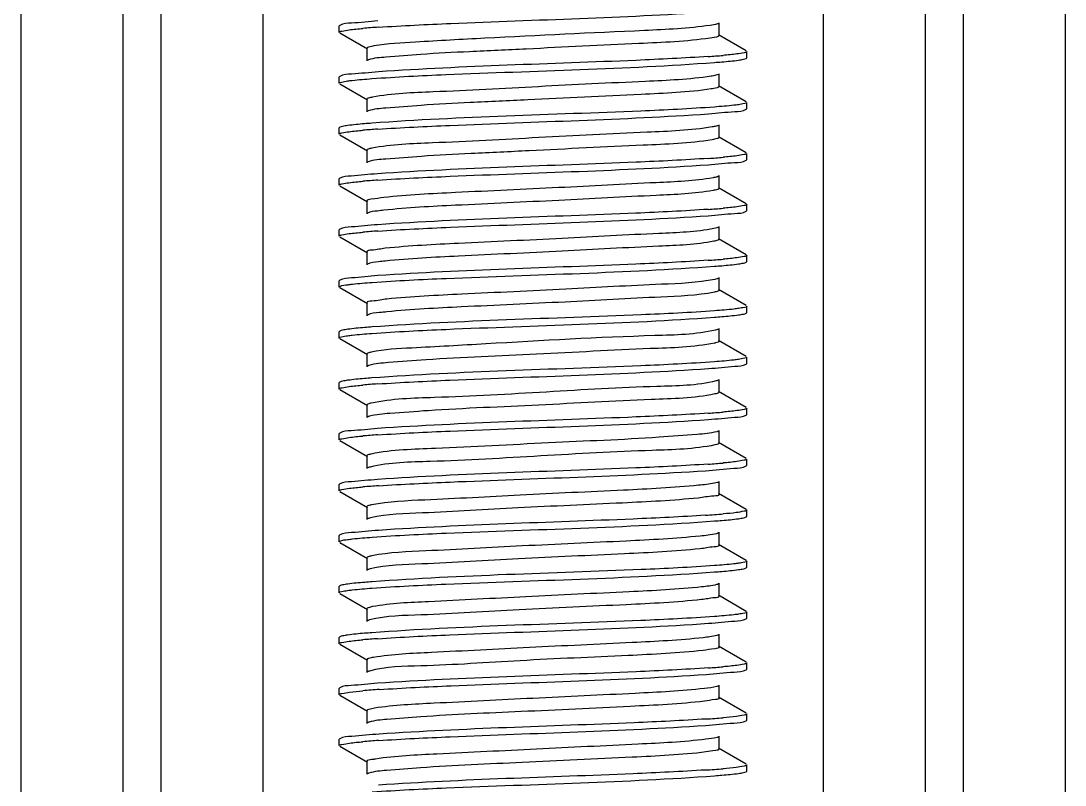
# Model space of a CAD drawing. Extents: x 27938 to 1507990, y 110129 to 923079.
# Drawn here: x 532387.5 to 532875.7, y 342401 to 342758.2 of the extents above; entities that cross this region are included whole.
import ezdxf

# ---------------------------------------------------------------- set-up
doc = ezdxf.new("R2010")
doc.units = 0
doc.header["$LTSCALE"] = 1000
doc.header["$MEASUREMENT"] = 0

msp = doc.modelspace()

# ---------------------------------------------------------------- linework, layer by layer
at = {"linetype": 'Continuous'}
for p, q in [((532387.5, 346328.15), (532387.5, 341587.12)), ((532435.13, 346328.15), (532435.13, 341587.12)), ((532452.99, 346328.15), (532452.99, 341587.12)), ((532500.61, 346328.15), (532500.61, 341587.12)), ((532762.55, 346328.15), (532762.55, 341587.12)), ((532810.18, 346328.15), (532810.18, 341587.12)), ((532828.04, 346328.15), (532828.04, 341587.12)), ((532875.66, 346328.15), (532875.66, 341587.12)), ((532536.56, 342756.05), (532536.33, 342755.79)), ((532536.33, 342752.81), (532536.33, 342755.79)), ((532536.33, 342752.81), (532536.33, 342755.79)), ((532713.95, 342751.32), (532713.95, 342757.28)), ((532536.56, 342752.55), (532549.48, 342745.07)), ((532726.61, 342744.14), (532713.68, 342751.63)), ((532549.22, 342745.37), (532549.22, 342739.42)), ((532726.83, 342740.91), (532726.83, 342743.88)), ((532726.83, 342740.91), (532726.83, 342743.88)), ((532726.61, 342740.65), (532726.83, 342740.91)), ((532536.56, 342732.24), (532536.33, 342731.98)), ((532536.33, 342729), (532536.33, 342731.98)), ((532536.33, 342729), (532536.33, 342731.98)), ((532713.95, 342727.51), (532713.95, 342733.47)), ((532536.56, 342728.74), (532549.48, 342721.26)), ((532726.61, 342720.33), (532713.68, 342727.81)), ((532549.22, 342721.56), (532549.22, 342715.61)), ((532726.83, 342717.09), (532726.83, 342720.07)), ((532726.83, 342717.09), (532726.83, 342720.07)), ((532549.92, 342716.1), (532549.48, 342715.91)), ((532726.61, 342716.83), (532726.83, 342717.09)), ((532713.95, 342703.7), (532713.95, 342709.65)), ((532536.56, 342708.42), (532536.33, 342708.16)), ((532536.33, 342705.19), (532536.33, 342708.16)), ((532536.33, 342705.19), (532536.33, 342708.16)), ((532536.56, 342704.93), (532549.48, 342697.44)), ((532726.61, 342696.52), (532713.68, 342704)), ((532549.22, 342697.75), (532549.22, 342691.79)), ((532726.83, 342693.28), (532726.83, 342696.26)), ((532726.83, 342693.28), (532726.83, 342696.26)), ((532549.88, 342692.27), (532549.48, 342692.09)), ((532726.61, 342693.02), (532726.83, 342693.28)), ((532713.95, 342679.89), (532713.95, 342685.84)), ((532536.56, 342684.61), (532536.33, 342684.35)), ((532536.33, 342681.37), (532536.33, 342684.35)), ((532536.33, 342681.37), (532536.33, 342684.35)), ((532536.56, 342681.11), (532549.48, 342673.63)), ((532726.61, 342672.71), (532713.68, 342680.19)), ((532549.22, 342673.93), (532549.22, 342667.98)), ((532726.83, 342669.47), (532726.83, 342672.44)), ((532726.83, 342669.47), (532726.83, 342672.44)), ((532726.61, 342669.21), (532726.83, 342669.47)), ((532536.56, 342660.8), (532536.33, 342660.54)), ((532713.95, 342656.07), (532713.95, 342662.03)), ((532536.33, 342657.56), (532536.33, 342660.54)), ((532536.33, 342657.56), (532536.33, 342660.54)), ((532536.56, 342657.3), (532549.48, 342649.82)), ((532726.61, 342648.89), (532713.68, 342656.38)), ((532549.22, 342650.12), (532549.22, 342644.17)), ((532726.83, 342645.66), (532726.83, 342648.63)), ((532726.83, 342645.66), (532726.83, 342648.63)), ((532726.61, 342645.39), (532726.83, 342645.66)), ((532536.56, 342636.99), (532536.33, 342636.73)), ((532536.33, 342633.75), (532536.33, 342636.73)), ((532536.33, 342633.75), (532536.33, 342636.73)), ((532713.95, 342632.26), (532713.95, 342638.21)), ((532536.56, 342633.49), (532549.48, 342626.01)), ((532726.61, 342625.08), (532713.68, 342632.56)), ((532549.22, 342626.31), (532549.22, 342620.35)), ((532726.61, 342621.58), (532726.83, 342621.84)), ((532726.83, 342621.84), (532726.83, 342624.82)), ((532726.83, 342621.84), (532726.83, 342624.82)), ((532536.56, 342613.17), (532536.33, 342612.91)), ((532536.33, 342609.94), (532536.33, 342612.91)), ((532536.33, 342609.94), (532536.33, 342612.91)), ((532713.95, 342608.45), (532713.95, 342614.4)), ((532536.56, 342609.68), (532549.48, 342602.19)), ((532726.61, 342601.27), (532713.68, 342608.75)), ((532549.22, 342602.49), (532549.22, 342596.54)), ((532726.61, 342597.77), (532726.83, 342598.03)), ((532726.83, 342598.03), (532726.83, 342601.01)), ((532726.83, 342598.03), (532726.83, 342601.01)), ((532536.56, 342589.36), (532536.33, 342589.1)), ((532536.33, 342586.12), (532536.33, 342589.1)), ((532536.33, 342586.12), (532536.33, 342589.1)), ((532713.95, 342584.64), (532713.95, 342590.59)), ((532536.56, 342585.86), (532549.48, 342578.38)), ((532712.57, 342583.94), (532711.9, 342583.79)), ((532726.61, 342577.45), (532713.68, 342584.94)), ((532549.22, 342578.68), (532549.22, 342572.73)), ((532726.61, 342573.96), (532726.83, 342574.22)), ((532726.83, 342574.22), (532726.83, 342577.19)), ((532726.83, 342574.22), (532726.83, 342577.19)), ((532536.56, 342565.55), (532536.33, 342565.29)), ((532536.33, 342562.31), (532536.33, 342565.29)), ((532536.33, 342562.31), (532536.33, 342565.29)), ((532713.95, 342560.82), (532713.95, 342566.78)), ((532536.56, 342562.05), (532549.48, 342554.57)), ((532712.85, 342560.2), (532711.94, 342559.98)), ((532726.61, 342553.64), (532713.68, 342561.12)), ((532549.22, 342554.87), (532549.22, 342548.92)), ((532726.83, 342550.4), (532726.83, 342553.38)), ((532726.83, 342550.4), (532726.83, 342553.38)), ((532726.61, 342550.14), (532726.83, 342550.4)), ((532536.56, 342541.74), (532536.33, 342541.47)), ((532536.33, 342538.5), (532536.33, 342541.47)), ((532536.33, 342538.5), (532536.33, 342541.47)), ((532713.95, 342537.01), (532713.95, 342542.96)), ((532536.56, 342538.24), (532549.48, 342530.76)), ((532726.61, 342529.83), (532713.68, 342537.31)), ((532549.22, 342531.06), (532549.22, 342525.1)), ((532726.83, 342526.59), (532726.83, 342529.57)), ((532726.83, 342526.59), (532726.83, 342529.57)), ((532726.61, 342526.33), (532726.83, 342526.59)), ((532713.95, 342513.2), (532713.95, 342519.15)), ((532536.56, 342517.92), (532536.33, 342517.66)), ((532536.33, 342514.69), (532536.33, 342517.66)), ((532536.33, 342514.69), (532536.33, 342517.66)), ((532536.56, 342514.42), (532549.48, 342506.94)), ((532726.61, 342506.02), (532713.68, 342513.5)), ((532549.22, 342507.24), (532549.22, 342501.29)), ((532726.83, 342502.78), (532726.83, 342505.76)), ((532726.83, 342502.78), (532726.83, 342505.76)), ((532726.61, 342502.52), (532726.83, 342502.78)), ((532713.95, 342489.38), (532713.95, 342495.34)), ((532536.56, 342494.11), (532536.33, 342493.85)), ((532536.33, 342490.87), (532536.33, 342493.85)), ((532536.33, 342490.87), (532536.33, 342493.85)), ((532536.56, 342490.61), (532549.48, 342483.13)), ((532726.61, 342482.2), (532713.68, 342489.69)), ((532549.22, 342483.43), (532549.22, 342477.48)), ((532726.83, 342478.97), (532726.83, 342481.94)), ((532726.83, 342478.97), (532726.83, 342481.94)), ((532726.61, 342478.71), (532726.83, 342478.97)), ((532713.95, 342465.57), (532713.95, 342471.52)), ((532536.56, 342470.3), (532536.33, 342470.04)), ((532536.33, 342467.06), (532536.33, 342470.04)), ((532536.33, 342467.06), (532536.33, 342470.04)), ((532536.56, 342466.8), (532549.48, 342459.32)), ((532726.61, 342458.39), (532713.68, 342465.87)), ((532549.22, 342459.62), (532549.22, 342453.66)), ((532726.83, 342455.15), (532726.83, 342458.13)), ((532726.83, 342455.15), (532726.83, 342458.13)), ((532726.61, 342454.89), (532726.83, 342455.15)), ((532536.56, 342446.48), (532536.33, 342446.22)), ((532536.33, 342443.25), (532536.33, 342446.22)), ((532536.33, 342443.25), (532536.33, 342446.22)), ((532713.95, 342441.76), (532713.95, 342447.71)), ((532536.56, 342442.99), (532549.48, 342435.5)), ((532726.61, 342434.58), (532713.68, 342442.06)), ((532549.22, 342435.81), (532549.22, 342429.85)), ((532726.61, 342431.08), (532726.83, 342431.34)), ((532726.83, 342431.34), (532726.83, 342434.32)), ((532726.83, 342431.34), (532726.83, 342434.32)), ((532536.56, 342422.67), (532536.33, 342422.41)), ((532536.33, 342419.43), (532536.33, 342422.41)), ((532536.33, 342419.43), (532536.33, 342422.41)), ((532713.95, 342417.95), (532713.95, 342423.9)), ((532536.56, 342419.17), (532549.48, 342411.69)), ((532726.61, 342410.76), (532713.68, 342418.25)), ((532549.22, 342411.99), (532549.22, 342406.04)), ((532726.61, 342407.27), (532726.83, 342407.53)), ((532726.83, 342407.53), (532726.83, 342410.5)), ((532726.83, 342407.53), (532726.83, 342410.5))]:
    msp.add_line(p, q, dxfattribs=at)
for centre, radius, start, end in [((532582.09, 342341.46), 414.65, 93.7954, 94.806), ((532681.44, 343150.67), 410.07, 273.829, 274.8033), ((532581.55, 342300.56), 407.91, 93.8436, 94.8035), ((532681.63, 343100.75), 407.77, 273.8442, 274.8035), ((532581.62, 342275.87), 408.78, 93.8362, 94.8047), ((532681.51, 343078.39), 409.22, 273.8345, 274.8034), ((532581.8, 342249.88), 410.97, 93.8204, 94.8056), ((532681.45, 343055.34), 409.99, 273.8294, 274.8033), ((532708.05, 342626.17), 18.96, 281.4996, 282.8069), ((532581.55, 342181.5), 407.9, 93.8437, 94.8034), ((532681.63, 342981.63), 407.71, 273.8446, 274.8036), ((532581.62, 342156.86), 408.74, 93.8366, 94.8046), ((532681.51, 342959.28), 409.19, 273.8348, 274.8034), ((532582.24, 342125.22), 416.58, 93.7887, 94.801), ((532679.76, 342957.6), 431.38, 273.6947, 274.7994), ((532581.55, 342062.44), 407.89, 93.8438, 94.8034), ((532681.64, 342862.51), 407.66, 273.845, 274.8036), ((532582.68, 342024.36), 422.21, 93.753, 94.8001), ((532680.16, 342857.33), 426.34, 273.7263, 274.8), ((532582.25, 342005.98), 416.76, 93.7875, 94.801), ((532679.77, 342838.38), 431.22, 273.6957, 274.7994)]:
    msp.add_arc(centre, radius, start, end, dxfattribs=at)
for points, knots in [([(532554.64, 342755.2), (532565.93, 342755.96), (532617.33, 342758.44), (532668.79, 342759.63), (532708.83, 342762.35)], [0, 0, 0, 0, 0.21997, 1, 1, 1, 1]), ([(532536.33, 342752.81), (532536.33, 342753.25), (532538.62, 342753.53), (532539.78, 342753.85), (532540.94, 342754)], [0, 0, 0, 0, 0.271456, 1, 1, 1, 1]), ([(532554.42, 342758.16), (532550.29, 342757.88), (532544.49, 342757.08), (532538.17, 342756.98), (532536.56, 342756.05)], [0, 0, 0, 0, 0.690434, 1, 1, 1, 1]), ([(532709.66, 342756.05), (532699.53, 342754.58), (532664.36, 342752.99), (532618.44, 342750.86), (532576.3, 342748.52), (532558.95, 342747.5), (532552.56, 342746.45)], [0, 0, 0, 0, 0.195214, 0.66949, 0.876579, 1, 1, 1, 1]), ([(532713.68, 342756.98), (532713.51, 342756.88), (532712.2, 342756.4), (532710.83, 342756.22), (532709.66, 342756.05)], [0, 0, 0, 0, 0.145106, 1, 1, 1, 1]), ([(532709.66, 342750.1), (532698.67, 342748.51), (532669.96, 342747.33), (532632.49, 342745.41), (532598.52, 342743.81), (532576.58, 342742.75), (532560.91, 342741.35), (532552.58, 342740.82), (532549.97, 342739.93)], [0, 0, 0, 0, 0.2081, 0.537452, 0.703534, 0.845734, 0.94828, 1, 1, 1, 1]), ([(532713.95, 342751.32), (532713.94, 342751.19), (532712.44, 342750.2), (532711.02, 342750.29), (532709.66, 342750.1)], [0, 0, 0, 0, 0.090621, 1, 1, 1, 1]), ([(532552.56, 342746.45), (532551.72, 342746.32), (532550.81, 342746.1), (532549.22, 342745.7), (532549.22, 342745.37)], [0, 0, 0, 0, 0.718866, 1, 1, 1, 1]), ([(532726.83, 342743.88), (532726.83, 342743.45), (532724.54, 342743.16), (532723.39, 342742.85), (532722.23, 342742.7)], [0, 0, 0, 0, 0.27149, 1, 1, 1, 1]), ([(532549.97, 342739.93), (532549.87, 342739.9), (532549.71, 342739.83), (532549.55, 342739.76), (532549.48, 342739.72)], [0, 0, 0, 0, 0.55363, 1, 1, 1, 1]), ([(532708.83, 342741.51), (532697.59, 342740.75), (532646.19, 342738.27), (532594.74, 342737.07), (532554.64, 342734.37)], [0, 0, 0, 0, 0.218927, 1, 1, 1, 1]), ([(532711.72, 342738.74), (532712.88, 342738.83), (532716.64, 342739.12), (532720.39, 342739.46), (532722.98, 342739.82)], [0, 0, 0, 0, 0.30751, 1, 1, 1, 1]), ([(532722.98, 342739.82), (532723.77, 342739.94), (532724.98, 342740.15), (532726.22, 342740.42), (532726.61, 342740.65)], [0, 0, 0, 0, 0.642991, 1, 1, 1, 1]), ([(532554.64, 342734.37), (532550.46, 342734.08), (532544.59, 342733.27), (532538.19, 342733.17), (532536.56, 342732.24)], [0, 0, 0, 0, 0.690663, 1, 1, 1, 1]), ([(532551.6, 342731.18), (532563.09, 342732.02), (532616.47, 342734.62), (532669.92, 342735.67), (532711.72, 342738.74)], [0, 0, 0, 0, 0.21564, 1, 1, 1, 1]), ([(532536.33, 342729), (532536.33, 342729.38), (532538.25, 342729.69), (532539.26, 342729.95), (532540.24, 342730.09)], [0, 0, 0, 0, 0.274278, 1, 1, 1, 1]), ([(532540.24, 342730.09), (532540.96, 342730.19), (532544.74, 342730.65), (532548.53, 342730.95), (532551.6, 342731.18)], [0, 0, 0, 0, 0.191483, 1, 1, 1, 1]), ([(532710.17, 342732.31), (532700.03, 342730.75), (532673.02, 342729.62), (532629.72, 342727.48), (532587.22, 342725.12), (532561.18, 342724.24), (532551.82, 342722.51)], [0, 0, 0, 0, 0.194105, 0.509785, 0.82001, 1, 1, 1, 1]), ([(532713.69, 342733.16), (532713.3, 342732.94), (532712.11, 342732.65), (532710.93, 342732.43), (532710.17, 342732.31)], [0, 0, 0, 0, 0.36416, 1, 1, 1, 1]), ([(532710.17, 342726.36), (532699.35, 342724.7), (532670.66, 342723.6), (532633.15, 342721.62), (532598.9, 342720.01), (532576.72, 342718.95), (532560.93, 342717.52), (532552.52, 342717.02), (532549.92, 342716.1)], [0, 0, 0, 0, 0.204575, 0.534732, 0.702004, 0.845303, 0.948449, 1, 1, 1, 1]), ([(532713.95, 342727.51), (532713.95, 342727.14), (532712.13, 342726.75), (532711.12, 342726.51), (532710.17, 342726.36)], [0, 0, 0, 0, 0.278319, 1, 1, 1, 1]), ([(532551.82, 342722.51), (532551.16, 342722.39), (532550.43, 342722.22), (532549.22, 342721.83), (532549.22, 342721.56)], [0, 0, 0, 0, 0.712667, 1, 1, 1, 1]), ([(532726.83, 342720.07), (532726.83, 342719.7), (532724.94, 342719.38), (532723.95, 342719.13), (532722.98, 342718.99)], [0, 0, 0, 0, 0.274533, 1, 1, 1, 1]), ([(532711.72, 342717.91), (532700.26, 342717.06), (532646.88, 342714.46), (532593.43, 342713.4), (532551.6, 342710.34)], [0, 0, 0, 0, 0.215051, 1, 1, 1, 1]), ([(532554.21, 342707.55), (532565.49, 342708.32), (532617.08, 342710.8), (532668.73, 342711.99), (532708.96, 342714.73)], [0, 0, 0, 0, 0.219067, 1, 1, 1, 1]), ([(532708.96, 342714.73), (532713.05, 342715.01), (532718.77, 342715.81), (532725.01, 342715.92), (532726.61, 342716.83)], [0, 0, 0, 0, 0.690176, 1, 1, 1, 1]), ([(532722.98, 342718.99), (532722.27, 342718.89), (532718.52, 342718.43), (532714.76, 342718.13), (532711.72, 342717.91)], [0, 0, 0, 0, 0.191313, 1, 1, 1, 1]), ([(532551.6, 342710.34), (532550.43, 342710.25), (532546.64, 342709.96), (532542.85, 342709.62), (532540.24, 342709.25)], [0, 0, 0, 0, 0.307323, 1, 1, 1, 1]), ([(532536.33, 342705.19), (532536.33, 342705.62), (532538.61, 342705.91), (532539.76, 342706.22), (532540.9, 342706.37)], [0, 0, 0, 0, 0.271597, 1, 1, 1, 1]), ([(532540.24, 342709.25), (532539.44, 342709.14), (532538.21, 342708.93), (532536.95, 342708.65), (532536.56, 342708.42)], [0, 0, 0, 0, 0.643579, 1, 1, 1, 1]), ([(532710.65, 342708.58), (532700.62, 342706.93), (532673.5, 342705.88), (532629.92, 342703.67), (532587.08, 342701.25), (532560.84, 342700.47), (532551.53, 342698.64)], [0, 0, 0, 0, 0.1914, 0.508904, 0.82143, 1, 1, 1, 1]), ([(532713.68, 342709.35), (532713.35, 342709.16), (532712.32, 342708.88), (532711.3, 342708.68), (532710.65, 342708.58)], [0, 0, 0, 0, 0.370146, 1, 1, 1, 1]), ([(532710.65, 342702.62), (532700, 342700.87), (532671.35, 342699.87), (532633.83, 342697.83), (532599.29, 342696.22), (532576.88, 342695.16), (532560.95, 342693.7), (532552.47, 342693.22), (532549.88, 342692.27)], [0, 0, 0, 0, 0.200932, 0.531835, 0.700309, 0.844745, 0.948548, 1, 1, 1, 1]), ([(532713.94, 342703.7), (532713.94, 342703.37), (532712.38, 342702.97), (532711.48, 342702.76), (532710.65, 342702.62)], [0, 0, 0, 0, 0.281673, 1, 1, 1, 1]), ([(532551.53, 342698.64), (532550.95, 342698.53), (532550.27, 342698.38), (532549.22, 342697.99), (532549.22, 342697.75)], [0, 0, 0, 0, 0.709469, 1, 1, 1, 1]), ([(532726.83, 342696.26), (532726.83, 342695.83), (532724.56, 342695.54), (532723.41, 342695.23), (532722.27, 342695.08)], [0, 0, 0, 0, 0.27161, 1, 1, 1, 1]), ([(532708.96, 342693.9), (532697.68, 342693.13), (532646.09, 342690.64), (532594.44, 342689.46), (532554.21, 342686.71)], [0, 0, 0, 0, 0.219037, 1, 1, 1, 1]), ([(532554.27, 342683.74), (532565.55, 342684.51), (532617.09, 342686.99), (532668.69, 342688.18), (532708.88, 342690.92)], [0, 0, 0, 0, 0.219143, 1, 1, 1, 1]), ([(532708.88, 342690.92), (532712.98, 342691.2), (532718.74, 342691.99), (532725.01, 342692.1), (532726.61, 342693.02)], [0, 0, 0, 0, 0.690266, 1, 1, 1, 1]), ([(532554.21, 342686.71), (532550.12, 342686.43), (532544.4, 342685.64), (532538.15, 342685.53), (532536.56, 342684.61)], [0, 0, 0, 0, 0.690196, 1, 1, 1, 1]), ([(532713.68, 342685.54), (532713.39, 342685.37), (532712.52, 342685.12), (532711.65, 342684.94), (532711.1, 342684.84)], [0, 0, 0, 0, 0.376739, 1, 1, 1, 1]), ([(532536.33, 342681.37), (532536.33, 342681.8), (532538.6, 342682.09), (532539.75, 342682.4), (532540.89, 342682.55)], [0, 0, 0, 0, 0.271633, 1, 1, 1, 1]), ([(532711.1, 342684.84), (532702.35, 342683.29), (532678.17, 342682.33), (532638.08, 342680.1), (532595.59, 342678.19), (532568.29, 342676.81), (532557.15, 342675.61)], [0, 0, 0, 0, 0.172879, 0.468878, 0.781995, 1, 1, 1, 1]), ([(532557.15, 342675.61), (532555.17, 342675.4), (532553.28, 342674.81), (532549.22, 342674.66), (532549.22, 342673.93)], [0, 0, 0, 0, 0.733223, 1, 1, 1, 1]), ([(532711.1, 342678.89), (532702.35, 342677.34), (532678.17, 342676.38), (532638.08, 342674.14), (532595.59, 342672.24), (532568.29, 342670.85), (532557.15, 342669.66)], [0, 0, 0, 0, 0.172879, 0.468878, 0.781995, 1, 1, 1, 1]), ([(532713.94, 342679.89), (532713.94, 342679.6), (532712.62, 342679.2), (532711.82, 342679.01), (532711.1, 342678.89)], [0, 0, 0, 0, 0.285344, 1, 1, 1, 1]), ([(532726.83, 342672.44), (532726.83, 342672.01), (532724.55, 342671.73), (532723.4, 342671.41), (532722.24, 342671.26)], [0, 0, 0, 0, 0.271534, 1, 1, 1, 1]), ([(532557.15, 342669.66), (532556.19, 342669.55), (532553.65, 342669.17), (532550.89, 342669.1), (532549.48, 342668.28)], [0, 0, 0, 0, 0.372684, 1, 1, 1, 1]), ([(532708.88, 342670.08), (532697.6, 342669.31), (532646.06, 342666.83), (532594.46, 342665.64), (532554.27, 342662.9)], [0, 0, 0, 0, 0.219178, 1, 1, 1, 1]), ([(532554.41, 342659.94), (532565.7, 342660.7), (532617.17, 342663.18), (532668.7, 342664.37), (532708.83, 342667.1)], [0, 0, 0, 0, 0.219437, 1, 1, 1, 1]), ([(532708.83, 342667.1), (532712.95, 342667.38), (532718.72, 342668.18), (532725, 342668.29), (532726.61, 342669.21)], [0, 0, 0, 0, 0.690313, 1, 1, 1, 1]), ([(532554.27, 342662.9), (532550.17, 342662.62), (532544.42, 342661.83), (532538.16, 342661.72), (532536.56, 342660.8)], [0, 0, 0, 0, 0.690275, 1, 1, 1, 1]), ([(532711.52, 342661.1), (532703.06, 342659.49), (532679.26, 342658.63), (532639.53, 342656.32), (532596.86, 342654.46), (532569.26, 342653.05), (532557.87, 342651.87)], [0, 0, 0, 0, 0.167774, 0.461831, 0.776883, 1, 1, 1, 1]), ([(532713.68, 342661.73), (532713.43, 342661.58), (532712.7, 342661.35), (532711.97, 342661.19), (532711.52, 342661.1)], [0, 0, 0, 0, 0.384134, 1, 1, 1, 1]), ([(532536.33, 342657.56), (532536.33, 342657.99), (532538.6, 342658.28), (532539.75, 342658.59), (532540.9, 342658.74)], [0, 0, 0, 0, 0.271588, 1, 1, 1, 1]), ([(532713.94, 342656.07), (532713.94, 342655.82), (532712.83, 342655.43), (532712.13, 342655.27), (532711.52, 342655.15)], [0, 0, 0, 0, 0.289775, 1, 1, 1, 1]), ([(532557.87, 342651.87), (532555.71, 342651.65), (532553.67, 342651), (532549.22, 342650.91), (532549.22, 342650.12)], [0, 0, 0, 0, 0.734072, 1, 1, 1, 1]), ([(532711.52, 342655.15), (532703.06, 342653.54), (532679.26, 342652.67), (532639.53, 342650.37), (532596.86, 342648.5), (532569.26, 342647.09), (532557.87, 342645.92)], [0, 0, 0, 0, 0.167774, 0.461831, 0.776883, 1, 1, 1, 1]), ([(532708.83, 342646.26), (532697.57, 342645.5), (532646.09, 342643.02), (532594.56, 342641.82), (532554.41, 342639.1)], [0, 0, 0, 0, 0.219145, 1, 1, 1, 1]), ([(532726.83, 342648.63), (532726.83, 342648.2), (532724.54, 342647.91), (532723.39, 342647.6), (532722.23, 342647.45)], [0, 0, 0, 0, 0.271494, 1, 1, 1, 1]), ([(532557.87, 342645.92), (532556.82, 342645.81), (532554.04, 342645.4), (532551.02, 342645.36), (532549.48, 342644.47)], [0, 0, 0, 0, 0.374658, 1, 1, 1, 1]), ([(532551.76, 342635.94), (532563.27, 342636.78), (532616.61, 342639.37), (532670.03, 342640.42), (532711.78, 342643.5)], [0, 0, 0, 0, 0.216129, 1, 1, 1, 1]), ([(532711.78, 342643.5), (532712.93, 342643.58), (532716.67, 342643.87), (532720.42, 342644.21), (532722.99, 342644.58)], [0, 0, 0, 0, 0.307527, 1, 1, 1, 1]), ([(532722.99, 342644.58), (532723.78, 342644.69), (532724.99, 342644.9), (532726.22, 342645.17), (532726.61, 342645.39)], [0, 0, 0, 0, 0.642834, 1, 1, 1, 1]), ([(532554.41, 342639.1), (532550.28, 342638.82), (532544.49, 342638.02), (532538.17, 342637.91), (532536.56, 342636.99)], [0, 0, 0, 0, 0.690428, 1, 1, 1, 1]), ([(532711.9, 342637.37), (532703.75, 342635.68), (532680.34, 342634.93), (532640.99, 342632.55), (532598.14, 342630.72), (532570.26, 342629.29), (532558.63, 342628.14)], [0, 0, 0, 0, 0.162646, 0.454753, 0.771748, 1, 1, 1, 1]), ([(532713.68, 342637.91), (532713.47, 342637.79), (532712.88, 342637.59), (532712.27, 342637.44), (532711.9, 342637.37)], [0, 0, 0, 0, 0.392529, 1, 1, 1, 1]), ([(532536.33, 342633.75), (532536.33, 342633.87), (532537.74, 342634.76), (532539.03, 342634.67), (532540.29, 342634.85)], [0, 0, 0, 0, 0.088901, 1, 1, 1, 1]), ([(532540.29, 342634.85), (532541.02, 342634.95), (532544.83, 342635.41), (532548.66, 342635.71), (532551.76, 342635.94)], [0, 0, 0, 0, 0.191572, 1, 1, 1, 1]), ([(532713.95, 342632.26), (532713.94, 342632.03), (532712.95, 342631.64), (532712.3, 342631.49), (532711.74, 342631.38)], [0, 0, 0, 0, 0.292517, 1, 1, 1, 1]), ([(532558.63, 342628.14), (532556.28, 342627.9), (532554.08, 342627.19), (532549.22, 342627.16), (532549.22, 342626.31)], [0, 0, 0, 0, 0.734772, 1, 1, 1, 1]), ([(532711.74, 342631.38), (532703.5, 342629.73), (532680.04, 342628.93), (532640.68, 342626.59), (532597.97, 342624.75), (532570.2, 342623.33), (532558.63, 342622.18)], [0, 0, 0, 0, 0.164346, 0.456483, 0.772538, 1, 1, 1, 1]), ([(532558.63, 342622.18), (532557.47, 342622.07), (532554.45, 342621.63), (532551.15, 342621.63), (532549.48, 342620.66)], [0, 0, 0, 0, 0.376452, 1, 1, 1, 1]), ([(532711.78, 342622.66), (532700.34, 342621.82), (532647, 342619.21), (532593.58, 342618.15), (532551.76, 342615.1)], [0, 0, 0, 0, 0.214712, 1, 1, 1, 1]), ([(532722.99, 342623.74), (532722.28, 342623.64), (532718.55, 342623.18), (532714.81, 342622.88), (532711.78, 342622.66)], [0, 0, 0, 0, 0.191302, 1, 1, 1, 1]), ([(532726.83, 342624.82), (532726.83, 342624.45), (532724.95, 342624.13), (532723.96, 342623.88), (532722.99, 342623.74)], [0, 0, 0, 0, 0.274605, 1, 1, 1, 1]), ([(532551.6, 342612.11), (532563.1, 342612.95), (532616.47, 342615.56), (532669.93, 342616.6), (532711.72, 342619.68)], [0, 0, 0, 0, 0.215653, 1, 1, 1, 1]), ([(532711.72, 342619.68), (532712.88, 342619.76), (532716.64, 342620.06), (532720.4, 342620.4), (532722.98, 342620.76)], [0, 0, 0, 0, 0.307511, 1, 1, 1, 1]), ([(532722.98, 342620.76), (532723.77, 342620.87), (532724.98, 342621.08), (532726.22, 342621.36), (532726.61, 342621.58)], [0, 0, 0, 0, 0.642987, 1, 1, 1, 1]), ([(532540.29, 342614.01), (532539.47, 342613.9), (532538.23, 342613.68), (532536.95, 342613.4), (532536.56, 342613.17)], [0, 0, 0, 0, 0.644071, 1, 1, 1, 1]), ([(532540.24, 342611.03), (532540.96, 342611.13), (532544.74, 342611.59), (532548.54, 342611.89), (532551.6, 342612.11)], [0, 0, 0, 0, 0.191488, 1, 1, 1, 1]), ([(532551.76, 342615.1), (532550.58, 342615.01), (532546.75, 342614.72), (532542.92, 342614.38), (532540.29, 342614.01)], [0, 0, 0, 0, 0.307216, 1, 1, 1, 1]), ([(532712.25, 342613.63), (532703, 342611.52), (532666.82, 342610.83), (532619.62, 342608.05), (532575.44, 342605.48), (532557.45, 342604.64), (532551.22, 342603.33)], [0, 0, 0, 0, 0.176446, 0.666999, 0.881663, 1, 1, 1, 1]), ([(532713.68, 342614.1), (532713.51, 342614), (532713.03, 342613.82), (532712.54, 342613.7), (532712.25, 342613.63)], [0, 0, 0, 0, 0.401923, 1, 1, 1, 1]), ([(532536.33, 342609.94), (532536.33, 342610.31), (532538.25, 342610.63), (532539.26, 342610.89), (532540.24, 342611.03)], [0, 0, 0, 0, 0.274271, 1, 1, 1, 1]), ([(532711.83, 342607.59), (532701.94, 342605.57), (532673.96, 342604.95), (532629.11, 342602.13), (532588.18, 342600.73), (532562.16, 342598.62), (532553.14, 342598), (532550.21, 342597.13)], [0, 0, 0, 0, 0.18687, 0.514831, 0.834376, 0.943334, 1, 1, 1, 1]), ([(532713.94, 342608.45), (532713.94, 342608.26), (532713.21, 342607.9), (532712.68, 342607.78), (532712.25, 342607.68)], [0, 0, 0, 0, 0.301807, 1, 1, 1, 1]), ([(532551.22, 342603.33), (532550.71, 342603.22), (532550.11, 342603.09), (532549.22, 342602.71), (532549.22, 342602.49)], [0, 0, 0, 0, 0.704889, 1, 1, 1, 1]), ([(532711.72, 342598.84), (532700.26, 342598), (532646.89, 342595.4), (532593.43, 342594.34), (532551.6, 342591.28)], [0, 0, 0, 0, 0.215042, 1, 1, 1, 1]), ([(532708.97, 342595.67), (532713.05, 342595.95), (532718.78, 342596.74), (532725.01, 342596.85), (532726.61, 342597.77)], [0, 0, 0, 0, 0.690173, 1, 1, 1, 1]), ([(532722.98, 342599.92), (532722.27, 342599.82), (532718.52, 342599.36), (532714.76, 342599.07), (532711.72, 342598.84)], [0, 0, 0, 0, 0.191313, 1, 1, 1, 1]), ([(532726.83, 342601.01), (532726.83, 342600.64), (532724.95, 342600.32), (532723.95, 342600.06), (532722.98, 342599.92)], [0, 0, 0, 0, 0.274535, 1, 1, 1, 1]), ([(532550.21, 342597.13), (532550.06, 342597.09), (532549.82, 342597), (532549.58, 342596.9), (532549.48, 342596.84)], [0, 0, 0, 0, 0.569367, 1, 1, 1, 1]), ([(532554.21, 342588.48), (532565.49, 342589.25), (532617.08, 342591.74), (532668.73, 342592.93), (532708.97, 342595.67)], [0, 0, 0, 0, 0.219068, 1, 1, 1, 1]), ([(532540.24, 342590.19), (532539.44, 342590.08), (532538.21, 342589.86), (532536.95, 342589.58), (532536.56, 342589.36)], [0, 0, 0, 0, 0.643594, 1, 1, 1, 1]), ([(532551.6, 342591.28), (532550.44, 342591.19), (532546.64, 342590.89), (532542.85, 342590.56), (532540.24, 342590.19)], [0, 0, 0, 0, 0.307318, 1, 1, 1, 1]), ([(532712.57, 342589.89), (532703.58, 342587.62), (532676.75, 342587.43), (532632.98, 342584.61), (532588.48, 342582.19), (532560.93, 342581.54), (532551.25, 342579.52)], [0, 0, 0, 0, 0.172051, 0.492047, 0.816531, 1, 1, 1, 1]), ([(532713.68, 342590.29), (532713.54, 342590.21), (532713.17, 342590.06), (532712.79, 342589.95), (532712.57, 342589.89)], [0, 0, 0, 0, 0.41269, 1, 1, 1, 1]), ([(532536.33, 342586.12), (532536.33, 342586.55), (532538.61, 342586.84), (532539.76, 342587.15), (532540.9, 342587.3)], [0, 0, 0, 0, 0.271594, 1, 1, 1, 1]), ([(532711.9, 342583.79), (532702.16, 342581.77), (532674.47, 342581.17), (532629.93, 342578.37), (532589.1, 342576.92), (532562.8, 342574.89), (532553.58, 342574.21), (532550.48, 342573.39)], [0, 0, 0, 0, 0.184387, 0.509861, 0.829743, 0.940495, 1, 1, 1, 1]), ([(532713.94, 342584.64), (532713.94, 342584.47), (532713.37, 342584.14), (532712.92, 342584.03), (532712.57, 342583.94)], [0, 0, 0, 0, 0.310032, 1, 1, 1, 1]), ([(532551.25, 342579.52), (532550.74, 342579.42), (532550.13, 342579.28), (532549.22, 342578.9), (532549.22, 342578.68)], [0, 0, 0, 0, 0.705216, 1, 1, 1, 1]), ([(532550.48, 342573.39), (532550.28, 342573.34), (532549.94, 342573.24), (532549.61, 342573.1), (532549.48, 342573.03)], [0, 0, 0, 0, 0.58242, 1, 1, 1, 1]), ([(532708.97, 342574.83), (532697.68, 342574.06), (532646.1, 342571.58), (532594.45, 342570.39), (532554.21, 342567.65)], [0, 0, 0, 0, 0.219029, 1, 1, 1, 1]), ([(532708.88, 342571.85), (532712.98, 342572.13), (532718.74, 342572.93), (532725.01, 342573.04), (532726.61, 342573.96)], [0, 0, 0, 0, 0.690264, 1, 1, 1, 1]), ([(532726.83, 342577.19), (532726.83, 342576.76), (532724.56, 342576.48), (532723.41, 342576.16), (532722.27, 342576.02)], [0, 0, 0, 0, 0.271614, 1, 1, 1, 1]), ([(532554.27, 342564.67), (532565.55, 342565.44), (532617.09, 342567.93), (532668.69, 342569.12), (532708.88, 342571.85)], [0, 0, 0, 0, 0.219138, 1, 1, 1, 1]), ([(532536.33, 342562.31), (532536.33, 342562.74), (532538.6, 342563.03), (532539.75, 342563.34), (532540.89, 342563.49)], [0, 0, 0, 0, 0.271633, 1, 1, 1, 1]), ([(532554.21, 342567.65), (532550.12, 342567.37), (532544.4, 342566.58), (532538.15, 342566.46), (532536.56, 342565.55)], [0, 0, 0, 0, 0.690195, 1, 1, 1, 1]), ([(532712.85, 342566.16), (532709.85, 342565.31), (532700.75, 342564.66), (532674.61, 342562.59), (532633.71, 342561.16), (532588.99, 342558.35), (532561.13, 342557.74), (532551.31, 342555.72)], [0, 0, 0, 0, 0.057838, 0.167543, 0.487244, 0.814181, 1, 1, 1, 1]), ([(532713.68, 342566.47), (532713.57, 342566.41), (532713.3, 342566.29), (532713.02, 342566.2), (532712.85, 342566.16)], [0, 0, 0, 0, 0.425019, 1, 1, 1, 1]), ([(532711.94, 342559.98), (532702.34, 342557.97), (532674.96, 342557.34), (532630.65, 342554.88), (532586.83, 342552.18), (532559.93, 342551.83), (532550.78, 342549.65)], [0, 0, 0, 0, 0.182223, 0.50526, 0.82533, 1, 1, 1, 1]), ([(532713.94, 342560.82), (532713.94, 342560.69), (532713.51, 342560.39), (532713.13, 342560.28), (532712.85, 342560.2)], [0, 0, 0, 0, 0.320305, 1, 1, 1, 1]), ([(532551.31, 342555.72), (532550.78, 342555.62), (532550.16, 342555.47), (532549.22, 342555.09), (532549.22, 342554.87)], [0, 0, 0, 0, 0.705925, 1, 1, 1, 1]), ([(532726.83, 342553.38), (532726.83, 342552.95), (532724.55, 342552.66), (532723.4, 342552.35), (532722.24, 342552.2)], [0, 0, 0, 0, 0.271536, 1, 1, 1, 1]), ([(532550.78, 342549.65), (532550.52, 342549.59), (532550.08, 342549.47), (532549.64, 342549.31), (532549.48, 342549.22)], [0, 0, 0, 0, 0.593796, 1, 1, 1, 1]), ([(532708.88, 342551.02), (532697.6, 342550.25), (532646.06, 342547.77), (532594.46, 342546.58), (532554.27, 342543.84)], [0, 0, 0, 0, 0.219177, 1, 1, 1, 1]), ([(532707.56, 342547.95), (532711.97, 342548.24), (532718.15, 342549.1), (532724.89, 342549.16), (532726.61, 342550.14)], [0, 0, 0, 0, 0.691533, 1, 1, 1, 1]), ([(532554.27, 342543.84), (532550.17, 342543.56), (532544.42, 342542.76), (532538.16, 342542.65), (532536.56, 342541.74)], [0, 0, 0, 0, 0.690271, 1, 1, 1, 1]), ([(532554.71, 342540.89), (532565.85, 342541.64), (532616.79, 342544.09), (532667.8, 342545.33), (532707.56, 342547.95)], [0, 0, 0, 0, 0.218817, 1, 1, 1, 1]), ([(532536.33, 342538.5), (532536.33, 342538.94), (532538.69, 342539.22), (532539.87, 342539.55), (532541.06, 342539.7)], [0, 0, 0, 0, 0.27108, 1, 1, 1, 1]), ([(532704.22, 342541.1), (532692.59, 342539.97), (532664.79, 342538.54), (532622.11, 342536.71), (532582.9, 342534.37), (532559.57, 342533.58), (532551.39, 342531.93)], [0, 0, 0, 0, 0.228997, 0.545176, 0.836537, 1, 1, 1, 1]), ([(532713.11, 342542.42), (532712.67, 342542.28), (532709.74, 342541.63), (532706.75, 342541.35), (532704.22, 342541.1)], [0, 0, 0, 0, 0.152407, 1, 1, 1, 1]), ([(532713.69, 342542.66), (532713.61, 342542.62), (532713.42, 342542.53), (532713.22, 342542.46), (532713.11, 342542.42)], [0, 0, 0, 0, 0.43932, 1, 1, 1, 1]), ([(532704.22, 342535.15), (532692.44, 342534), (532664.32, 342532.56), (532621.26, 342530.76), (532582.1, 342528.27), (532558.89, 342527.67), (532550.96, 342525.88)], [0, 0, 0, 0, 0.23121, 0.549998, 0.841262, 1, 1, 1, 1]), ([(532713.95, 342537.01), (532713.95, 342536.13), (532708.92, 342536.14), (532706.65, 342535.39), (532704.22, 342535.15)], [0, 0, 0, 0, 0.265195, 1, 1, 1, 1]), ([(532551.39, 342531.93), (532550.84, 342531.82), (532550.2, 342531.67), (532549.23, 342531.29), (532549.22, 342531.06)], [0, 0, 0, 0, 0.706927, 1, 1, 1, 1]), ([(532726.83, 342529.57), (532726.83, 342529.11), (532724.39, 342528.84), (532723.17, 342528.5), (532721.94, 342528.35)], [0, 0, 0, 0, 0.270528, 1, 1, 1, 1]), ([(532550.96, 342525.88), (532550.66, 342525.82), (532550.16, 342525.69), (532549.66, 342525.51), (532549.48, 342525.4)], [0, 0, 0, 0, 0.599352, 1, 1, 1, 1]), ([(532551.77, 342516.87), (532563.28, 342517.71), (532616.62, 342520.31), (532670.04, 342521.35), (532711.78, 342524.43)], [0, 0, 0, 0, 0.216148, 1, 1, 1, 1]), ([(532707.56, 342527.11), (532696.27, 342526.37), (532645.32, 342523.93), (532594.31, 342522.72), (532554.71, 342520.06)], [0, 0, 0, 0, 0.221759, 1, 1, 1, 1]), ([(532711.78, 342524.43), (532712.93, 342524.52), (532716.68, 342524.81), (532720.42, 342525.15), (532723, 342525.51)], [0, 0, 0, 0, 0.307527, 1, 1, 1, 1]), ([(532723, 342525.51), (532723.78, 342525.62), (532724.99, 342525.83), (532726.22, 342526.11), (532726.61, 342526.33)], [0, 0, 0, 0, 0.642828, 1, 1, 1, 1]), ([(532554.71, 342520.06), (532550.51, 342519.77), (532544.62, 342518.96), (532538.2, 342518.86), (532536.56, 342517.92)], [0, 0, 0, 0, 0.690689, 1, 1, 1, 1]), ([(532536.33, 342514.69), (532536.33, 342514.81), (532537.74, 342515.7), (532539.04, 342515.61), (532540.29, 342515.78)], [0, 0, 0, 0, 0.088892, 1, 1, 1, 1]), ([(532540.29, 342515.78), (532541.02, 342515.88), (532544.83, 342516.35), (532548.67, 342516.65), (532551.77, 342516.87)], [0, 0, 0, 0, 0.191574, 1, 1, 1, 1]), ([(532704.99, 342517.37), (532693.5, 342516.2), (532665.79, 342514.78), (532623.04, 342512.93), (532583.46, 342510.6), (532559.82, 342509.78), (532551.49, 342508.14)], [0, 0, 0, 0, 0.22522, 0.541066, 0.834324, 1, 1, 1, 1]), ([(532713.68, 342518.85), (532713.37, 342518.67), (532710.48, 342517.88), (532707.56, 342517.63), (532704.99, 342517.37)], [0, 0, 0, 0, 0.123951, 1, 1, 1, 1]), ([(532704.99, 342511.41), (532693.24, 342510.22), (532664.94, 342508.78), (532621.5, 342506.99), (532582.01, 342504.37), (532558.6, 342503.92), (532550.73, 342502.02)], [0, 0, 0, 0, 0.229214, 0.549847, 0.842959, 1, 1, 1, 1]), ([(532713.94, 342513.2), (532713.95, 342512.38), (532709.33, 342512.32), (532707.22, 342511.64), (532704.99, 342511.41)], [0, 0, 0, 0, 0.265624, 1, 1, 1, 1]), ([(532551.49, 342508.14), (532550.92, 342508.02), (532550.25, 342507.87), (532549.23, 342507.48), (532549.22, 342507.24)], [0, 0, 0, 0, 0.708145, 1, 1, 1, 1]), ([(532723, 342504.68), (532722.28, 342504.57), (532718.55, 342504.12), (532714.81, 342503.82), (532711.78, 342503.6)], [0, 0, 0, 0, 0.191302, 1, 1, 1, 1]), ([(532726.83, 342505.76), (532726.83, 342505.39), (532724.95, 342505.07), (532723.96, 342504.81), (532723, 342504.68)], [0, 0, 0, 0, 0.274607, 1, 1, 1, 1]), ([(532550.73, 342502.02), (532550.48, 342501.96), (532550.05, 342501.84), (532549.64, 342501.68), (532549.48, 342501.59)], [0, 0, 0, 0, 0.591731, 1, 1, 1, 1]), ([(532551.61, 342493.05), (532563.1, 342493.89), (532616.48, 342496.49), (532669.93, 342497.54), (532711.72, 342500.61)], [0, 0, 0, 0, 0.215666, 1, 1, 1, 1]), ([(532711.78, 342503.6), (532700.35, 342502.75), (532647.01, 342500.15), (532593.59, 342499.09), (532551.77, 342496.04)], [0, 0, 0, 0, 0.214698, 1, 1, 1, 1]), ([(532711.72, 342500.61), (532712.88, 342500.7), (532716.64, 342500.99), (532720.4, 342501.33), (532722.98, 342501.7)], [0, 0, 0, 0, 0.307511, 1, 1, 1, 1]), ([(532722.98, 342501.7), (532723.77, 342501.81), (532724.98, 342502.02), (532726.22, 342502.3), (532726.61, 342502.52)], [0, 0, 0, 0, 0.642983, 1, 1, 1, 1]), ([(532540.29, 342494.95), (532539.47, 342494.83), (532538.23, 342494.62), (532536.95, 342494.34), (532536.56, 342494.11)], [0, 0, 0, 0, 0.644088, 1, 1, 1, 1]), ([(532551.77, 342496.04), (532550.59, 342495.95), (532546.76, 342495.65), (532542.93, 342495.31), (532540.29, 342494.95)], [0, 0, 0, 0, 0.307214, 1, 1, 1, 1]), ([(532713.68, 342495.04), (532713.39, 342494.86), (532710.76, 342494.12), (532708.07, 342493.88), (532705.72, 342493.63)], [0, 0, 0, 0, 0.1262, 1, 1, 1, 1]), ([(532536.33, 342490.87), (532536.33, 342491.25), (532538.25, 342491.56), (532539.26, 342491.82), (532540.24, 342491.96)], [0, 0, 0, 0, 0.274264, 1, 1, 1, 1]), ([(532540.24, 342491.96), (532540.96, 342492.06), (532544.74, 342492.52), (532548.54, 342492.82), (532551.61, 342493.05)], [0, 0, 0, 0, 0.191492, 1, 1, 1, 1]), ([(532705.72, 342493.63), (532694.48, 342492.44), (532667.06, 342491.05), (532624.49, 342489.16), (532584.55, 342486.9), (532560.52, 342485.97), (532551.89, 342484.4)], [0, 0, 0, 0, 0.2201, 0.53401, 0.829213, 1, 1, 1, 1]), ([(532705.72, 342487.68), (532694.03, 342486.44), (532665.59, 342485), (532621.82, 342483.22), (532582.01, 342480.48), (532558.37, 342480.17), (532550.55, 342478.16)], [0, 0, 0, 0, 0.226945, 0.549209, 0.84423, 1, 1, 1, 1]), ([(532713.94, 342489.38), (532713.95, 342488.63), (532709.73, 342488.5), (532707.78, 342487.89), (532705.72, 342487.68)], [0, 0, 0, 0, 0.266409, 1, 1, 1, 1]), ([(532551.89, 342484.4), (532551.22, 342484.28), (532550.46, 342484.1), (532549.23, 342483.71), (532549.22, 342483.43)], [0, 0, 0, 0, 0.71294, 1, 1, 1, 1]), ([(532722.98, 342480.86), (532722.27, 342480.76), (532718.52, 342480.3), (532714.76, 342480), (532711.72, 342479.78)], [0, 0, 0, 0, 0.191313, 1, 1, 1, 1]), ([(532726.83, 342481.94), (532726.83, 342481.57), (532724.95, 342481.25), (532723.95, 342481), (532722.98, 342480.86)], [0, 0, 0, 0, 0.274537, 1, 1, 1, 1]), ([(532550.55, 342478.16), (532550.34, 342478.1), (532549.97, 342478), (532549.62, 342477.86), (532549.48, 342477.78)], [0, 0, 0, 0, 0.584772, 1, 1, 1, 1]), ([(532711.72, 342479.78), (532700.27, 342478.94), (532646.89, 342476.33), (532593.44, 342475.28), (532551.61, 342472.21)], [0, 0, 0, 0, 0.215033, 1, 1, 1, 1]), ([(532554.21, 342469.42), (532565.49, 342470.19), (532617.08, 342472.68), (532668.73, 342473.86), (532708.97, 342476.61)], [0, 0, 0, 0, 0.219069, 1, 1, 1, 1]), ([(532708.97, 342476.61), (532713.05, 342476.89), (532718.78, 342477.68), (532725.01, 342477.79), (532726.61, 342478.71)], [0, 0, 0, 0, 0.690169, 1, 1, 1, 1]), ([(532540.24, 342471.13), (532539.44, 342471.01), (532538.21, 342470.8), (532536.95, 342470.52), (532536.56, 342470.3)], [0, 0, 0, 0, 0.643609, 1, 1, 1, 1]), ([(532551.61, 342472.21), (532550.44, 342472.13), (532546.65, 342471.83), (532542.85, 342471.49), (532540.24, 342471.13)], [0, 0, 0, 0, 0.307313, 1, 1, 1, 1]), ([(532713.69, 342471.22), (532713.41, 342471.06), (532711.02, 342470.36), (532708.56, 342470.13), (532706.43, 342469.89)], [0, 0, 0, 0, 0.128627, 1, 1, 1, 1]), ([(532536.33, 342467.06), (532536.33, 342467.49), (532538.61, 342467.78), (532539.76, 342468.09), (532540.91, 342468.24)], [0, 0, 0, 0, 0.271592, 1, 1, 1, 1]), ([(532706.43, 342469.89), (532695.43, 342468.68), (532668.32, 342467.31), (532625.95, 342465.39), (532585.66, 342463.19), (532561.25, 342462.17), (532552.33, 342460.66)], [0, 0, 0, 0, 0.215, 0.526978, 0.824118, 1, 1, 1, 1]), ([(532713.94, 342465.57), (532713.95, 342464.88), (532710.11, 342464.69), (532708.31, 342464.15), (532706.43, 342463.94)], [0, 0, 0, 0, 0.267355, 1, 1, 1, 1]), ([(532552.33, 342460.66), (532551.54, 342460.53), (532550.69, 342460.33), (532549.23, 342459.93), (532549.22, 342459.62)], [0, 0, 0, 0, 0.716901, 1, 1, 1, 1]), ([(532706.43, 342463.94), (532694.8, 342462.66), (532666.26, 342461.23), (532622.19, 342459.45), (532582.06, 342456.58), (532558.19, 342456.43), (532550.4, 342454.31)], [0, 0, 0, 0, 0.224438, 0.548154, 0.845143, 1, 1, 1, 1]), ([(532708.97, 342455.77), (532697.69, 342455), (532646.1, 342452.51), (532594.45, 342451.33), (532554.21, 342448.58)], [0, 0, 0, 0, 0.219021, 1, 1, 1, 1]), ([(532726.83, 342458.13), (532726.83, 342457.7), (532724.56, 342457.41), (532723.41, 342457.1), (532722.27, 342456.95)], [0, 0, 0, 0, 0.271617, 1, 1, 1, 1]), ([(532550.4, 342454.31), (532550.22, 342454.26), (532549.91, 342454.16), (532549.6, 342454.04), (532549.48, 342453.97)], [0, 0, 0, 0, 0.578442, 1, 1, 1, 1]), ([(532555.05, 342445.66), (532566.23, 342446.41), (532617.17, 342448.86), (532668.17, 342450.08), (532707.87, 342452.72)], [0, 0, 0, 0, 0.219887, 1, 1, 1, 1]), ([(532707.87, 342452.72), (532712.21, 342453.01), (532718.29, 342453.85), (532724.92, 342453.92), (532726.61, 342454.89)], [0, 0, 0, 0, 0.691245, 1, 1, 1, 1]), ([(532554.21, 342448.58), (532550.12, 342448.3), (532544.39, 342447.51), (532538.15, 342447.4), (532536.56, 342446.48)], [0, 0, 0, 0, 0.690194, 1, 1, 1, 1]), ([(532707.11, 342446.16), (532696.36, 342444.92), (532669.57, 342443.57), (532627.41, 342441.62), (532586.79, 342439.47), (532562, 342438.38), (532552.79, 342436.93)], [0, 0, 0, 0, 0.209915, 0.519968, 0.819038, 1, 1, 1, 1]), ([(532713.68, 342447.41), (532713.43, 342447.26), (532711.27, 342446.6), (532709.04, 342446.38), (532707.11, 342446.16)], [0, 0, 0, 0, 0.131334, 1, 1, 1, 1]), ([(532536.33, 342443.25), (532536.33, 342443.7), (532538.73, 342443.97), (532539.93, 342444.3), (532541.14, 342444.46)], [0, 0, 0, 0, 0.27083, 1, 1, 1, 1]), ([(532713.95, 342441.76), (532713.95, 342441.13), (532710.48, 342440.89), (532708.82, 342440.4), (532707.11, 342440.2)], [0, 0, 0, 0, 0.26871, 1, 1, 1, 1]), ([(532552.79, 342436.93), (532551.89, 342436.78), (532550.93, 342436.55), (532549.22, 342436.16), (532549.22, 342435.81)], [0, 0, 0, 0, 0.720201, 1, 1, 1, 1]), ([(532707.11, 342440.2), (532695.57, 342438.87), (532666.93, 342437.53), (532622.72, 342435.31), (532584.71, 342433.79), (532561.11, 342431.87), (532552.98, 342431.24), (532550.29, 342430.46)], [0, 0, 0, 0, 0.221704, 0.546695, 0.845683, 0.946468, 1, 1, 1, 1]), ([(532707.87, 342431.88), (532696.64, 342431.14), (532645.7, 342428.7), (532594.7, 342427.48), (532555.05, 342424.83)], [0, 0, 0, 0, 0.220721, 1, 1, 1, 1]), ([(532726.83, 342434.32), (532726.83, 342433.86), (532724.42, 342433.59), (532723.21, 342433.26), (532721.99, 342433.1)], [0, 0, 0, 0, 0.270699, 1, 1, 1, 1]), ([(532550.29, 342430.46), (532550.13, 342430.42), (532549.86, 342430.33), (532549.59, 342430.21), (532549.48, 342430.15)], [0, 0, 0, 0, 0.572701, 1, 1, 1, 1]), ([(532554.72, 342421.83), (532565.86, 342422.58), (532616.81, 342425.03), (532667.81, 342426.26), (532707.57, 342428.89)], [0, 0, 0, 0, 0.218851, 1, 1, 1, 1]), ([(532707.57, 342428.89), (532711.98, 342429.18), (532718.15, 342430.03), (532724.9, 342430.1), (532726.61, 342431.08)], [0, 0, 0, 0, 0.691524, 1, 1, 1, 1]), ([(532555.05, 342424.83), (532550.76, 342424.54), (532544.77, 342423.71), (532538.22, 342423.63), (532536.56, 342422.67)], [0, 0, 0, 0, 0.691013, 1, 1, 1, 1]), ([(532707.75, 342422.42), (532697.26, 342421.15), (532670.8, 342419.84), (532628.87, 342417.85), (532587.93, 342415.75), (532562.78, 342414.6), (532553.29, 342413.19)], [0, 0, 0, 0, 0.204842, 0.512973, 0.813968, 1, 1, 1, 1]), ([(532713.68, 342423.6), (532713.45, 342423.46), (532711.5, 342422.84), (532709.49, 342422.63), (532707.75, 342422.42)], [0, 0, 0, 0, 0.134033, 1, 1, 1, 1]), ([(532536.33, 342419.43), (532536.33, 342419.88), (532538.69, 342420.16), (532539.88, 342420.48), (532541.06, 342420.63)], [0, 0, 0, 0, 0.271071, 1, 1, 1, 1]), ([(532713.94, 342417.95), (532713.95, 342417.37), (532710.82, 342417.09), (532709.3, 342416.65), (532707.75, 342416.47)], [0, 0, 0, 0, 0.269812, 1, 1, 1, 1]), ([(532553.29, 342413.19), (532552.7, 342413.1), (532551.54, 342412.77), (532549.23, 342412.81), (532549.22, 342411.99)], [0, 0, 0, 0, 0.421169, 1, 1, 1, 1]), ([(532707.75, 342416.47), (532696.32, 342415.08), (532667.62, 342413.77), (532623.19, 342411.51), (532584.81, 342410), (532561.02, 342408.04), (532552.86, 342407.42), (532550.19, 342406.62)], [0, 0, 0, 0, 0.218801, 0.544965, 0.846028, 0.947082, 1, 1, 1, 1]), ([(532707.57, 342408.05), (532696.28, 342407.31), (532645.34, 342404.87), (532594.33, 342403.66), (532554.72, 342400.99)], [0, 0, 0, 0, 0.221727, 1, 1, 1, 1]), ([(532726.83, 342410.5), (532726.83, 342410.05), (532724.39, 342409.78), (532723.17, 342409.44), (532721.94, 342409.28)], [0, 0, 0, 0, 0.270533, 1, 1, 1, 1]), ([(532723, 342406.45), (532723.78, 342406.56), (532724.99, 342406.77), (532726.22, 342407.05), (532726.61, 342407.27)], [0, 0, 0, 0, 0.642823, 1, 1, 1, 1]), ([(532550.19, 342406.62), (532550.05, 342406.58), (532549.81, 342406.5), (532549.58, 342406.4), (532549.48, 342406.34)], [0, 0, 0, 0, 0.567505, 1, 1, 1, 1]), ([(532551.77, 342397.81), (532563.28, 342398.65), (532616.62, 342401.25), (532670.04, 342402.29), (532711.78, 342405.37)], [0, 0, 0, 0, 0.216168, 1, 1, 1, 1]), ([(532711.78, 342405.37), (532712.93, 342405.45), (532716.68, 342405.75), (532720.42, 342406.08), (532723, 342406.45)], [0, 0, 0, 0, 0.307528, 1, 1, 1, 1])]:
    msp.add_open_spline(points, degree=3, knots=knots, dxfattribs=at)
for points in [[(532540.94, 342754), (532543.07, 342754.27), (532545.21, 342754.47), (532547.35, 342754.65)], [(532722.23, 342742.7), (532720.09, 342742.42), (532717.93, 342742.22), (532715.78, 342742.04)], [(532540.9, 342706.37), (532543.06, 342706.65), (532545.23, 342706.85), (532547.39, 342707.03)], [(532722.27, 342695.08), (532720.11, 342694.8), (532717.94, 342694.6), (532715.77, 342694.41)], [(532540.89, 342682.55), (532543.05, 342682.83), (532545.22, 342683.03), (532547.38, 342683.22)], [(532722.24, 342671.26), (532720.09, 342670.98), (532717.94, 342670.78), (532715.78, 342670.6)], [(532540.9, 342658.74), (532543.05, 342659.02), (532545.21, 342659.22), (532547.37, 342659.4)], [(532722.23, 342647.45), (532720.09, 342647.17), (532717.93, 342646.97), (532715.78, 342646.79)], [(532540.9, 342587.3), (532543.06, 342587.58), (532545.23, 342587.78), (532547.39, 342587.97)], [(532722.27, 342576.02), (532720.11, 342575.73), (532717.94, 342575.53), (532715.77, 342575.35)], [(532540.89, 342563.49), (532543.05, 342563.77), (532545.22, 342563.97), (532547.38, 342564.15)], [(532722.24, 342552.2), (532720.1, 342551.92), (532717.94, 342551.72), (532715.78, 342551.54)], [(532541.06, 342539.7), (532543.16, 342539.97), (532545.26, 342540.16), (532547.37, 342540.34)], [(532721.94, 342528.35), (532719.92, 342528.09), (532717.89, 342527.9), (532715.85, 342527.73)], [(532540.91, 342468.24), (532543.06, 342468.52), (532545.23, 342468.72), (532547.39, 342468.9)], [(532722.27, 342456.95), (532720.11, 342456.67), (532717.94, 342456.47), (532715.77, 342456.29)], [(532541.14, 342444.46), (532543.2, 342444.72), (532545.28, 342444.91), (532547.35, 342445.09)], [(532721.99, 342433.1), (532719.95, 342432.84), (532717.89, 342432.65), (532715.83, 342432.48)], [(532541.06, 342420.63), (532543.16, 342420.9), (532545.26, 342421.1), (532547.37, 342421.28)], [(532721.94, 342409.28), (532719.92, 342409.03), (532717.89, 342408.84), (532715.85, 342408.67)]]:
    msp.add_open_spline(points, degree=3, dxfattribs=at)

doc.saveas('drawing.dxf')
